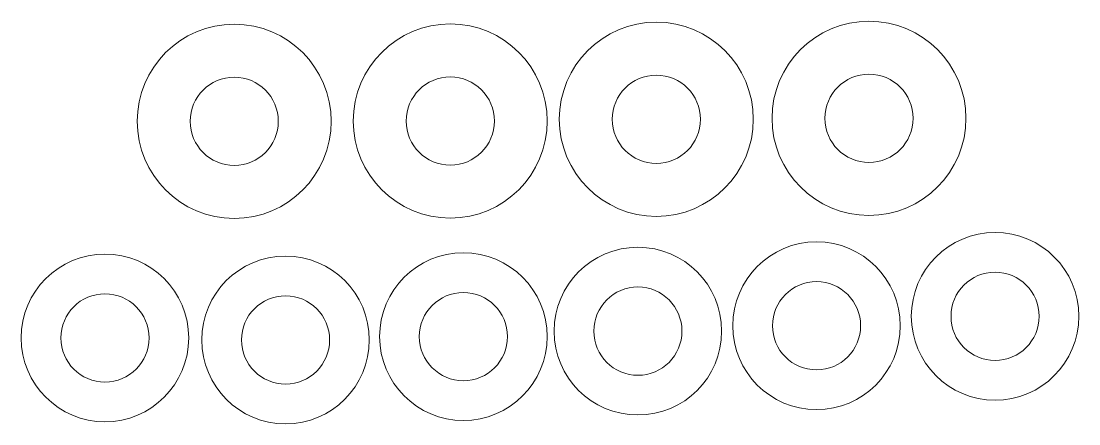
# Model space of a CAD drawing. Header units: millimetres. Extents: x 3076 to 3196, y 1706 to 1752.
import ezdxf

# ---------------------------------------------------------------- set-up
doc = ezdxf.new("R2010")
doc.units = ezdxf.units.MM

msp = doc.modelspace()

# ---------------------------------------------------------------- linework, layer by layer
at = {"lineweight": 0}
for centre, radius in [((3147.78, 1740.5), 11), ((3171.9, 1740.61), 11), ((3099.91, 1740.27), 11), ((3124.41, 1740.3), 11), ((3147.78, 1740.5), 5), ((3171.9, 1740.61), 5), ((3099.91, 1740.27), 5), ((3124.41, 1740.3), 5), ((3186.2, 1718.18), 9.5), ((3165.95, 1717.11), 9.5), ((3085.25, 1715.73), 9.5), ((3105.73, 1715.5), 9.5), ((3125.9, 1715.88), 9.5), ((3145.69, 1716.5), 9.5), ((3186.2, 1718.18), 5), ((3145.69, 1716.5), 5), ((3165.95, 1717.11), 5), ((3085.25, 1715.73), 5), ((3105.73, 1715.5), 5), ((3125.9, 1715.88), 5)]:
    msp.add_circle(centre, radius, dxfattribs=at)

doc.saveas('drawing.dxf')
